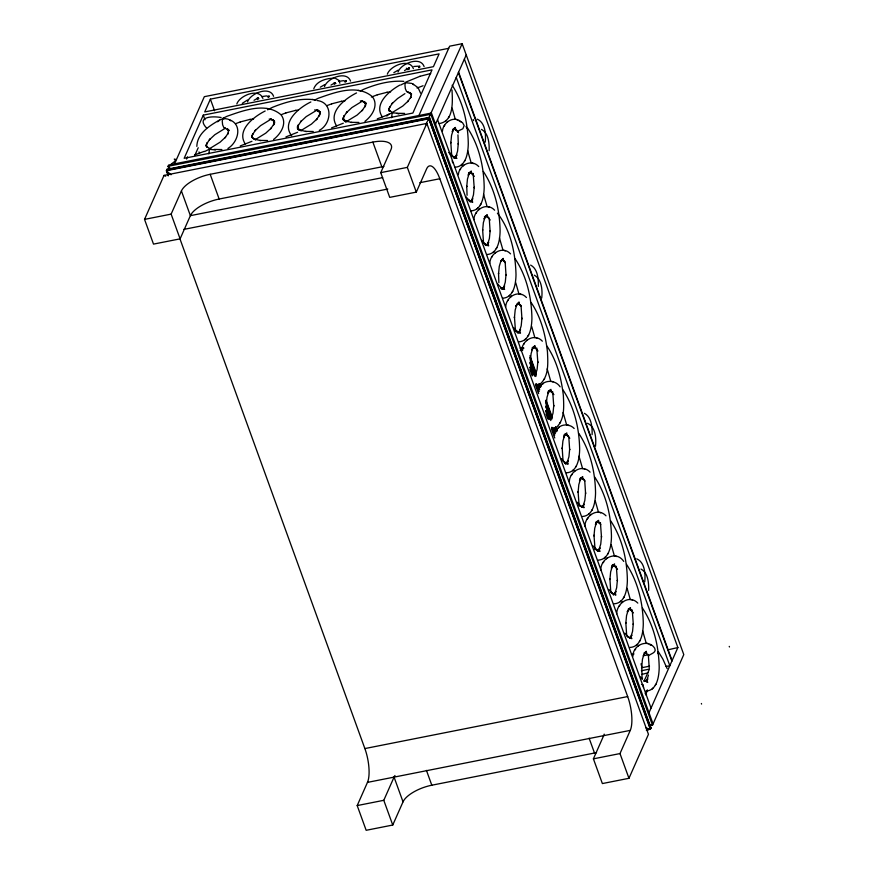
<?xml version="1.0" encoding="UTF-8"?>
<svg xmlns="http://www.w3.org/2000/svg" width="874" height="874" viewBox="0 0 874 874"><rect width="100%" height="100%" fill="white"/><g stroke="black" fill="none" stroke-linecap="round" stroke-linejoin="round"><path stroke-width="1.31" d="M196.836 146.384C197.131 133.569 209.574 125.648 219.494 120.055M228.66 130.958L228.726 129.767L227.895 134.039L228.256 133.001L225.033 137.83L225.601 137.076L220.095 142.178L209.531 148.7L208.875 153.879M365.693 103.842L365.758 102.651L364.928 106.923L365.288 105.885L362.065 110.714L362.634 109.971L357.127 115.062L345.459 122.141M411.37 94.807L411.436 93.616L410.605 97.888L410.966 96.85L407.743 101.679L408.311 100.925L402.805 106.027L392.218 112.56L391.585 117.728M489.156 150.721C489.353 143.423 488.664 133.187 481.476 129.385M538.329 286.432C538.526 279.134 537.838 268.897 530.66 265.095M592.113 434.673C592.299 427.375 591.622 417.138 584.433 413.336M648.661 590.398C648.858 583.1 648.169 572.863 640.992 569.061M186.512 159.035L187.495 156.807M530.354 361.301L531.097 353.631L532.856 347.928L531.742 349.851L535.041 345.7L532.135 347.786M546.272 404.957L547.004 397.288L548.763 391.585L547.659 393.508L550.959 389.356L548.042 391.443L551.221 390.733L548.774 390.612M641.724 666.884L642.466 659.215L644.225 653.512M643.526 687.554L643.089 684.812L641.56 684.473M641.724 666.163L642.084 679.185M485.234 142.145C486.075 134.388 485.365 122.677 477.259 119.17M541.727 298.034C542.612 290.288 541.782 279.352 534.309 275.179M595.5 446.264C596.341 438.519 595.631 426.796 587.525 423.3M644.739 581.822C645.58 574.065 644.87 562.353 636.764 558.847M206.439 146.045L207.062 142.833L206.701 143.871L209.913 139.042L209.345 139.796L214.862 134.694L225.448 128.161L223.941 127.823L222.608 124.796L222.225 120.841L223.012 118.296L228.125 119.148M252.116 137L252.739 133.798L252.378 134.836L255.59 130.007L255.022 130.75L260.539 125.659L271.126 119.126M236.821 103.951C239.771 95.364 259.043 87.673 262.899 98.434M247.517 101.843C250.467 93.256 269.749 85.554 273.595 96.315M313.777 88.733C316.628 80.921 326.679 78.19 334.229 78.201M324.483 86.613C327.433 78.026 346.705 70.324 350.561 81.085M387.324 74.181C390.274 65.594 409.545 57.892 413.402 68.653M398.02 72.061C400.969 63.474 420.252 55.772 424.098 66.544M442.452 131.045C443.173 122.415 453.54 115.423 460.959 121.628M458.358 174.702C459.079 164.913 471.512 158.62 478.723 166.552M473.872 219.636C474.265 209.465 486.807 201.741 494.629 210.208M489.79 263.293C490.172 253.121 502.714 245.397 510.547 253.864M505.696 306.949C506.079 296.778 518.621 289.054 526.454 297.521M519.79 330.383L521.199 325.816L521.942 318.147L521.942 318.879L521.057 305.66M521.603 350.605C521.996 340.434 534.538 332.71 542.361 341.177M535.347 375.175L537.106 369.473L537.849 361.803L537.849 362.524L536.789 348.027M551.265 418.832L553.024 413.129L553.755 405.46L553.755 406.181L552.696 391.683M569.335 481.563C569.717 471.403 582.259 463.679 590.092 472.146M584.848 526.498C584.968 516.01 597.554 506.833 605.999 515.802M600.755 570.154C600.591 557.962 616.301 550.161 623.752 561.414M616.662 613.81C616.793 603.322 629.367 594.145 637.812 603.104M632.973 656.188C632.809 644.706 648.257 638.468 654.659 648.147C657.466 652.889 649.338 654.047 648.737 655.806M648.475 675.056L646.716 680.759L647.831 678.836L645.82 681.359M646.531 729.79C650.081 729.812 649.524 728.763 650.999 727.944L429.484 117.345L428.741 118.558L650.551 728.992L646.345 730.205M439.196 123.573C454.119 121.399 452.546 101.297 452.011 89.989M455.114 167.218C466.334 166.606 468.136 152.218 468.278 143.609C467.918 123.31 463.318 102.4 452.153 85.215M471.02 210.874C482.24 210.263 484.043 195.874 484.185 187.265C483.846 166.552 478.996 145.237 467.415 127.812M486.927 254.531C498.147 253.919 499.961 239.531 500.103 230.911C499.753 210.208 494.903 188.893 483.322 171.468M502.834 298.187C514.054 297.575 515.868 283.187 516.01 274.567C515.387 253.187 510.875 230.31 497.393 213.158M518.752 341.843C529.972 341.231 531.774 326.843 531.916 318.223C531.567 297.51 526.727 276.206 515.136 258.78M540.809 383.457C549.08 375.35 547.889 362.524 547.463 351.916C545.442 334.611 540.962 317.011 531.053 302.437M556.716 427.113C564.997 419.007 563.796 406.181 563.369 395.572C561.348 378.267 556.869 360.667 546.96 346.093M566.472 472.812C577.692 472.2 579.506 457.812 579.648 449.192C579.298 428.478 574.458 407.164 562.867 389.749M582.39 516.468C593.599 515.857 595.413 501.468 595.555 492.849C595.205 472.135 590.365 450.82 578.774 433.406M598.297 560.125C609.517 559.513 611.319 545.125 611.461 536.505C611.112 515.791 606.272 494.476 594.691 477.051M614.204 603.781C625.423 603.158 627.237 588.781 627.368 580.161C627.029 559.447 622.179 538.133 610.598 520.707M630.11 647.437C641.33 646.815 643.144 632.437 643.286 623.817C642.936 603.104 638.086 581.789 626.505 564.364M646.017 691.083C657.237 690.471 659.051 676.083 659.193 667.474C658.843 646.76 654.003 625.445 642.412 608.02M383.872 166.475A25.324 10.138 -19.9 0 0 381.84 166.836L219.155 199.021A25.324 10.138 -19.9 0 0 190.379 215.66L180.099 238.853L153.507 244.108L144.538 219.385L164.028 175.401L426.829 123.409L648.453 734.324L628.963 778.297L602.372 783.563L593.402 758.84L603.683 735.646A25.324 10.138 -19.9 0 0 604.174 734.116M174.56 163.853L204.33 96.675L448.69 48.332M203.292 115.128L184.163 158.303L412.878 113.052L432.018 69.865L203.292 115.128L204.986 119.782M210.383 99.133L204.713 111.927L433.428 66.675L439.098 53.882L210.383 99.133L214.6 110.769M194.935 155.135L198.223 147.739M180.099 238.853L171.129 214.119L181.41 190.936A25.324 10.138 -19.9 0 1 210.186 174.297L372.87 142.101A25.324 10.138 -19.9 0 1 391.017 149.454L380.747 172.648L389.717 197.371L416.308 192.116L426.588 168.922A25.324 8.325 78.8 0 1 439.819 178.744L627.674 696.567A25.324 8.325 78.8 0 1 630.274 730.38L619.994 753.574L628.963 778.297M418.93 115.51L449.651 46.18L462.16 43.7L683.785 654.593L652.496 725.202L649.83 725.726M416.308 192.116L407.339 167.382L426.829 123.409L426.064 124.687M462.16 43.7L428.588 118.416M435.503 124.239L466.235 54.909M596.527 752.656A25.324 10.138 -19.9 0 0 594.506 753.017L431.811 785.213A25.324 10.138 -19.9 0 0 403.034 801.851L392.754 825.034L366.162 830.3L357.193 805.577L367.473 782.383A25.324 8.325 78.8 0 0 364.873 748.57L179.804 238.438M392.754 825.034L383.784 800.311L394.065 777.117A25.324 10.138 -19.9 0 1 394.961 775.511M643.952 681.469L649.415 669.123L641.385 670.719M645.176 693.519L647.35 689.881M645.711 694.371L647.372 690.635M646.531 694.469L646.137 695.289M649 712.714L677.874 647.547L464.389 59.071M168.223 175.86L166.366 170.736L167.305 170.343L167.021 169.272L429.484 117.345L428.861 118.591M425.725 124.392L429.025 118.372L166.552 170.31L168.409 175.445M217.615 121.781L220.849 119.377L224.531 118.656M386.854 116.034C389.629 112.484 395.07 112.222 398.937 114.035M454.371 158.172L456.916 154.971L455.802 156.894L457.561 151.191L458.304 143.522L458.304 144.254L457.954 134.869M470.278 201.828L472.823 198.627L471.709 200.55L473.468 194.847L474.211 187.178L474.211 187.91L473.151 173.413M517.9 332.928L520.554 329.596L519.844 330.481M539.498 388.089C542.994 379.305 555.263 379.392 560.114 386.8M556.104 430.86C559.229 423.857 569.182 423.071 574.174 428.489M565.631 463.897L568.275 460.554L567.171 462.488L568.93 456.785L569.662 449.116L569.662 449.837L568.788 436.618M597.445 551.199L600.099 547.867L598.985 549.801L600.744 544.098L601.487 536.418L601.487 537.149L600.427 522.652M613.351 594.855L616.006 591.523L614.903 593.457L616.662 587.743L617.394 580.074L617.394 580.806L616.334 566.308M629.914 637.703L631.913 635.179L630.809 637.102L632.568 631.399L633.3 623.73L633.3 624.462L632.252 609.965M643.821 654.55L646.41 651.294L644.662 652.954M445.358 121.53L446.111 120.568M448.46 117.619L449.17 116.734M444.036 126.162L444.746 125.277M447.095 122.316L447.849 121.366M461.264 165.175L462.018 164.225M464.367 161.275L465.077 160.39M459.953 169.818L460.653 168.933M463.002 165.973L463.755 165.022M477.171 208.831L477.925 207.881M480.274 204.931L480.984 204.035M475.86 213.475L476.559 212.59M478.908 209.629L479.673 208.678M493.078 252.488L493.843 251.537M496.192 248.577L496.891 247.692M491.767 257.131L492.477 256.246M494.826 253.285L495.58 252.335M512.098 292.233L512.798 291.348M508.996 296.144L509.75 295.193M507.674 300.787L508.384 299.902M510.733 296.942L511.487 295.991M524.903 339.8L525.656 338.85M528.005 335.889L528.715 335.004M523.581 344.443L524.291 343.548M526.64 340.598L527.393 339.647M543.912 379.545L544.622 378.661M542.546 384.254L543.311 383.304M559.83 423.202L560.529 422.317M558.453 427.91L559.218 426.96M572.634 470.769L573.388 469.819M575.737 466.858L576.436 465.973M571.312 475.401L572.022 474.516M574.371 471.556L575.125 470.605M588.541 514.425L589.294 513.475M591.643 510.514L592.354 509.629M587.219 519.058L587.929 518.173M590.278 515.212L591.032 514.262M604.447 558.082L605.201 557.131M607.55 554.171L608.26 553.286M603.136 562.714L603.836 561.829M606.185 558.868L606.938 557.918M620.354 601.738L621.119 600.788M623.457 597.827L624.167 596.942M619.043 606.37L619.742 605.485M622.091 602.525L622.856 601.574M636.261 645.394L637.026 644.433M639.375 641.483L640.074 640.598M634.95 650.027L635.66 649.142M638.009 646.181L638.763 645.231M652.179 689.04L652.933 688.089M655.281 685.14L655.992 684.255M257.404 99.603L258.431 97.975L258.78 98.751L257.098 98.085M268.1 97.484L269.039 95.747L269.421 96.795L266.461 95.911L261.654 96.653M334.36 84.374L335.299 82.637L330.984 85.084M345.066 82.254L346.093 80.626L346.377 81.577L343.416 80.681L338.609 81.424M407.907 69.822L408.934 68.194L409.229 69.133L406.301 68.248M418.602 67.702L419.542 65.965L419.924 67.025L418.307 66.184L413.839 66.479M227.895 148.471C237.794 142.626 243.136 125.222 229.928 119.913M273.573 139.436C280.762 134.039 287.557 123.31 281.078 114.844C266.078 101.788 243.278 110.561 226.956 116.308L223.143 118.219M319.25 130.39C331.727 123.933 333.398 102.356 317.043 100.499M364.928 121.355C372.116 115.958 378.912 105.23 372.433 96.763C357.433 83.707 334.633 92.48 318.311 98.238L314.498 100.139M645.525 694.306L645.668 693.574M242.284 103.34L247.506 99.997M204.592 151.552L209.159 149.279L215.474 149.946M400.784 84.986L405.339 82.713L411.654 83.38M501.479 260.059L503.227 258.387L500.638 261.654L501.031 260.616L499.273 266.319L498.541 273.988L498.541 273.256L498.879 282.641M517.386 303.715L519.134 302.043L515.835 306.195L516.949 304.272L515.19 309.975L514.447 317.644L514.447 316.912L515.507 331.41M518.009 332.797L520.161 331.65L516.982 332.371L520.533 333.027L515.736 330.711L517.583 331.978L513.486 327.597M565.74 463.755L567.892 462.619L564.713 463.34L568.264 463.996L563.457 461.669M596.931 521.986L598.679 520.325L595.38 524.476L596.494 522.543L594.735 528.257L593.992 535.926L593.992 535.194L595.052 549.691M597.554 551.068L599.706 549.932L597.587 550.412M613.461 594.724L615.613 593.588L613.504 594.069M628.756 609.298L630.504 607.638L627.204 611.789L628.308 609.855L626.549 615.558L625.817 623.228L625.817 622.506L626.691 635.726M254.017 100.313L258.289 97.844M320.288 87.203L324.473 84.767M393.824 72.651L398.096 70.182M404.52 70.532L409.502 67.79M399.779 85.128C389.651 90.71 373.438 103.809 382.266 116.843M404.902 93.649L397.572 98.544L392.055 103.645L392.623 102.892L389.411 107.721L389.771 106.683L388.941 110.954L388.744 108.584L389.749 110.9M420.055 76.278L405.722 82.145L404.935 84.691L405.317 88.645L406.65 91.672L409.633 92.71L408.595 92.469M265.172 111.009C254.258 116.417 236.089 129.898 245.233 143.959M267.608 109.796L272.633 107.273C285.47 102.094 299.4 98.096 313.351 99.636M310.849 101.974C299.651 107.174 280.762 122.12 291.719 135.787M251.941 141.304L240.252 145.947M255.186 139.665L265.772 133.143L271.279 128.041L270.711 128.784L273.933 123.955L273.573 125.004L274.403 120.721L274.6 123.092L273.081 119.629L274.447 121.562L270.634 119.028L272.601 119.825L269.192 119.028M317.885 109.545L306.217 116.613L300.7 121.715L301.268 120.973L298.056 125.801L298.416 124.764L297.586 129.035L297.389 126.664L298.908 130.128L297.542 128.194L301.355 130.729L299.389 129.931L306.37 131.57M356.526 92.939C345.612 98.347 327.444 111.828 336.588 125.878M360.175 91.104L363.988 89.192C376.574 84.035 390.121 80.364 403.832 81.358M297.619 132.269L285.929 136.901M300.864 130.63L311.45 124.108L316.956 119.006L316.388 119.749L319.611 114.92L319.25 115.958L320.081 111.686L320.277 114.057L318.759 110.594L320.124 112.528L316.312 109.993L318.278 110.79L314.618 109.927M362.481 101.056L351.894 107.578L346.377 112.68L346.945 111.938L343.733 116.766L344.094 115.718L343.264 120L343.067 117.629L344.585 121.093L343.22 119.159L347.033 121.694L345.066 120.896L352.047 122.535M343.296 123.223L331.607 127.866M386.811 115.281L388.974 114.188M235.543 123.704L240.383 121.89M281.22 114.669L286.06 112.855M194.574 154.982L204.254 151.355M326.898 105.634L331.738 103.82M371.363 97.047L377.415 94.774M417.04 88.012L423.092 85.739M377.284 118.831L386.964 115.204M452.59 129.516L455.496 127.429L452.197 131.57L453.311 129.647L451.552 135.35L450.809 143.019L450.809 142.298L451.694 155.517M455.365 157.462L456.523 157.036L453.355 157.746L456.894 158.412L452.098 156.085M471.272 201.118L472.43 200.692L469.262 201.402L472.801 202.069L468.005 199.742M611.68 566.068L614.597 563.981L611.297 568.133L612.401 566.199L610.642 571.902L609.91 579.582L609.91 578.85L610.784 592.069M630.362 637.67L631.531 637.244L629.411 637.725M646.279 681.327L647.437 680.901L645.318 681.381M221.122 117.509C210.601 115.718 196.453 117.28 206.646 128.117M240.263 121.923L250.161 119.377M419.935 76.311L430.718 73.536M285.94 112.888L295.838 110.332M331.617 103.842L341.516 101.297M377.295 94.807L387.193 92.262M642.193 674.324L648.115 672.794M667.703 649.895L677.874 647.547M453.65 129.276L455.758 128.795L454.535 128.904M501.381 260.244L503.49 259.764L502.255 259.862M517.288 303.901L519.396 303.42L518.173 303.518M533.195 347.546L535.314 347.076L534.08 347.175M581.68 506.756L583.799 506.275L581.647 507.412L584.193 504.211L583.078 506.144L584.837 500.441L585.58 492.772L585.58 493.493L584.695 480.274M595.773 522.412L598.952 521.691L596.505 521.57M612.74 565.828L614.859 565.347L612.412 565.227M628.646 609.484L630.766 609.003L628.319 608.883M644.564 653.14L646.673 652.659L644.236 652.539L647.929 654.331M166.825 169.698L429.298 117.761L650.824 728.37M144.538 219.385L171.129 214.119M380.747 172.648L407.339 167.382M382.637 177.619L190.379 215.66L181.41 190.936M183.682 229.425L387.794 189.035M419.804 182.71L439.819 178.744M520.008 348.169L522.685 347.633M521.068 348.54L523.745 348.016M520.991 348.704L523.668 348.169M520.784 349.185L523.46 348.65M520.117 350.627L522.794 350.103M631.378 654.462L634.043 653.927M643.122 655.784L648.475 654.724M641.472 667.78L649.491 666.196M666.064 666.469L669.823 665.726L456.261 77.404M364.873 748.57L627.674 696.567M367.473 782.383L630.274 730.38M357.193 805.577L383.784 800.311M593.402 758.84L619.994 753.574M386.789 92.36L390.634 91.846M341.122 101.395L344.957 100.881M295.445 110.441L298.001 110.091M249.767 119.476L253.602 118.962M470.441 172.56L471.676 172.451L468.497 173.172L471.403 171.085L468.114 175.226L469.218 173.303L467.459 179.006L466.727 186.675L466.727 185.954L467.066 195.328M486.348 216.206L487.583 216.107L484.404 216.828L487.321 214.731L484.021 218.882L485.125 216.96L483.366 222.662L482.634 230.332L482.634 229.6L483.508 242.83M451.301 155.233L448.777 152.535M396.84 113.292L404.629 113.412M351.162 122.327L358.952 122.447M305.485 131.373L313.274 131.493M252.673 138.103L251.865 137.229L255.678 139.764L253.711 138.966L259.807 140.408L267.597 140.528M214.13 149.443L221.92 149.563M168.321 173.762L167.611 174.145L168.223 174.964M648.912 724.142L652.496 725.202L430.871 114.286L168.07 166.289L168.999 168.857M580.598 477.914L583.034 478.034L579.866 478.755L582.772 476.669L579.473 480.82L580.587 478.886L578.828 484.6L578.085 492.27L578.085 491.538L579.145 506.035M581.855 506.887L584.171 507.652L579.375 505.325L581.221 506.603L577.124 502.222M597.772 550.544L600.077 551.308L595.281 548.981L597.128 550.259L593.031 545.879M613.679 594.2L615.984 594.965L611.188 592.638L613.035 593.916L608.938 589.535M629.586 637.856L631.902 638.621L627.095 636.294L628.952 637.561L624.855 633.191M335.583 78.463L338.915 80.353L339.855 83.205M334.065 82.855L335.605 83.325M459.221 121.147L462.477 122.579L464.17 125.583L462.838 128.784L457.539 131.329L458.522 132.662M650.125 645.012L651.425 645.274M645.831 727.791L650.365 729.419L428.839 118.798L166.366 170.736L171.053 174.778M209.989 148.471L211.016 149.05M358.154 90.393L359.028 90.601M266.799 108.463L267.673 108.671M259.807 140.408L260.692 140.616M360.296 100.892L363.955 101.755L361.989 100.958L365.802 103.493L364.436 101.559L365.955 105.022M312.477 99.428L315.689 100.182M345.438 80.856L345.853 80.943M228.944 119.53L230.802 120.82M454.109 129.046L457.015 130.466M470.015 172.702L472.932 174.123L471.075 172.844L474.353 176.351M485.922 216.359L488.839 217.768L486.982 216.501L490.259 220.008M483.912 243.398L488.719 245.725L485.168 245.059L488.348 244.349L486.195 245.485L488.73 242.284L487.626 244.207L489.385 238.504L490.117 230.834L490.117 231.566L489.243 218.347M501.829 260.015L504.746 261.424L502.9 260.157L505.358 262.779M500.747 287.502L504.626 289.381L501.075 288.715L504.254 288.005L502.102 289.141L504.637 285.94L503.533 287.863L505.292 282.16L506.024 274.491L506.024 275.223L505.15 262.003M517.747 303.671L520.653 305.081L518.806 303.813L521.265 306.435M533.653 347.328L536.56 348.737L534.713 347.47L537.991 350.966M549.56 390.984L552.477 392.393L550.62 391.126L553.898 394.622M565.467 434.64L568.384 436.05L564.691 434.269L567.128 434.378L563.959 435.099L566.865 433.012L563.566 437.164L564.67 435.241L562.911 440.944L562.179 448.613L562.179 447.881L563.053 461.101M580.434 477.838L584.291 479.706L582.445 478.439L584.903 481.061M596.341 521.494L600.198 523.362L598.351 522.084L600.809 524.717M612.259 565.15L616.115 567.018L614.258 565.74L617.536 569.247M629.105 609.254L632.022 610.675L630.165 609.396L633.442 612.903M644.04 680.453L647.809 682.277L646.705 681.731M176.111 159.505L174.287 159.101L175.543 160.794L171.359 164.028A36.195 18.66 30.4 0 0 170.648 165.044M167.021 169.272L167.786 169.643M164.028 175.401L165.689 176.209M456.447 119.443L457.55 119.978M472.353 163.099L473.457 163.635M488.26 206.756L489.364 207.291M504.178 250.412L505.281 250.947M520.085 294.068L521.188 294.604M535.991 337.725L537.095 338.26M551.898 381.381L553.002 381.916M567.816 425.026L568.919 425.572M583.723 468.683L584.826 469.229M599.63 512.339L600.733 512.885M615.536 555.995L616.64 556.541M631.443 599.651L632.547 600.187M647.361 643.308L648.464 643.843M650.999 727.944L649.426 726.862M412.637 83.762L418.111 87.728L420.569 93.157M407.666 91.912L411.479 94.447L410.114 92.513L411.13 94.829M391.76 112.025L388.897 110.124L389.706 110.987M224.957 128.063L228.77 130.597L227.404 128.664L228.42 130.98M210 148.809L206.188 146.275L206.996 147.138L206.035 144.734L206.297 145.914M412.375 83.696L413.511 84.669M640.511 676.979L642.532 678.836M455.988 129.964L455.168 129.188L458.446 132.695M453.125 156.588L453.945 157.353L449.848 152.983M469.032 200.244L469.851 201.009L465.755 196.628M484.939 243.901L485.769 244.665L481.672 240.284M500.846 287.557L501.676 288.322L497.579 283.941M567.357 435.547L566.538 434.782L569.815 438.278M564.484 462.171L565.314 462.947L561.217 458.566M658.33 651.676L662.863 659.072L667.124 668.599M335.354 83.128L335.682 83.685L335.299 82.637M466.061 126.369L466.782 128.369M641.035 663.77L641.505 665.802M198.999 151.934L199.556 152.994M452.175 160.947L452.699 162.804M252.717 138.016L251.712 135.699L251.974 136.879M171.228 169.348L168.07 166.289L168.638 165.011L431.439 113.03L653.064 723.923M729.244 646.389L729.462 646.957M701.374 703.494L701.582 704.062M458.588 72.16L672.073 660.646M458.38 72.629L671.866 661.105M473.227 119.563L473.632 120.678M529.917 355.718L536.352 373.46M540.034 383.599L540.951 386.133M546.01 400.084L552.455 417.827M555.667 426.698L557.044 430.5M530.092 357.619L536.068 374.105M539.75 384.243L540.667 386.778M545.726 400.718L551.712 417.193M555.383 427.342L556.771 431.144M530.026 357.783L536.002 374.258M539.684 384.407L540.602 386.942M545.66 400.882L551.636 417.357M555.318 427.495L556.694 431.297M530.267 359.531L536.254 376.006M539.007 383.61L540.383 387.411M545.9 402.63L551.887 419.105M555.099 427.976L556.487 431.778M530.114 362.393L535.227 376.486M538.013 384.178L539.411 388.023M545.922 405.962L550.565 418.777M553.821 427.747L555.219 431.592M529.884 362.896L534.538 375.711M537.794 384.68L539.651 389.804M545.693 406.465L550.817 420.558M553.603 428.249L555.46 433.373M530.092 367.058L532.878 374.749M536.133 383.708L538.919 391.388M545.889 410.594L549.134 419.564M551.92 427.244L554.706 434.924M529.939 367.408L532.725 375.088M535.981 384.057L538.766 391.738M545.726 410.944L548.522 418.624M551.767 427.594L554.553 435.274M529.917 369.56L532.211 375.896M535.434 384.768L538.646 393.639M546.01 413.926L547.845 418.996M551.527 429.134L554.75 438.005M437.557 119.618L651.043 708.093M372.87 142.101L381.84 166.836M589.12 738.18L594.506 753.017M210.186 174.297L219.155 199.021M426.436 770.376L431.811 785.213M394.065 777.117L403.034 801.851M642.619 630.755L646.247 643.319M627.117 588.333L630.329 599.662M611.199 544.677L614.422 556.006M595.292 501.021L598.515 512.35M578.981 456.141L582.608 468.693M563.074 412.484L566.691 425.037M547.168 368.828L550.784 381.381M531.654 326.395L534.877 337.725M515.747 282.739L518.97 294.068M499.436 237.859L503.053 250.412M483.53 194.203L487.146 206.756M467.612 150.547L471.239 163.099M452.109 108.125L455.332 119.454M648.333 654.899L649.218 668.118M657.696 652.233L657.794 653.599M258.431 97.975L258.398 98.522L258.333 97.866M346.093 80.626L346.06 81.173L345.995 80.517M408.934 68.194L408.901 68.74L408.846 68.085"/></g></svg>
